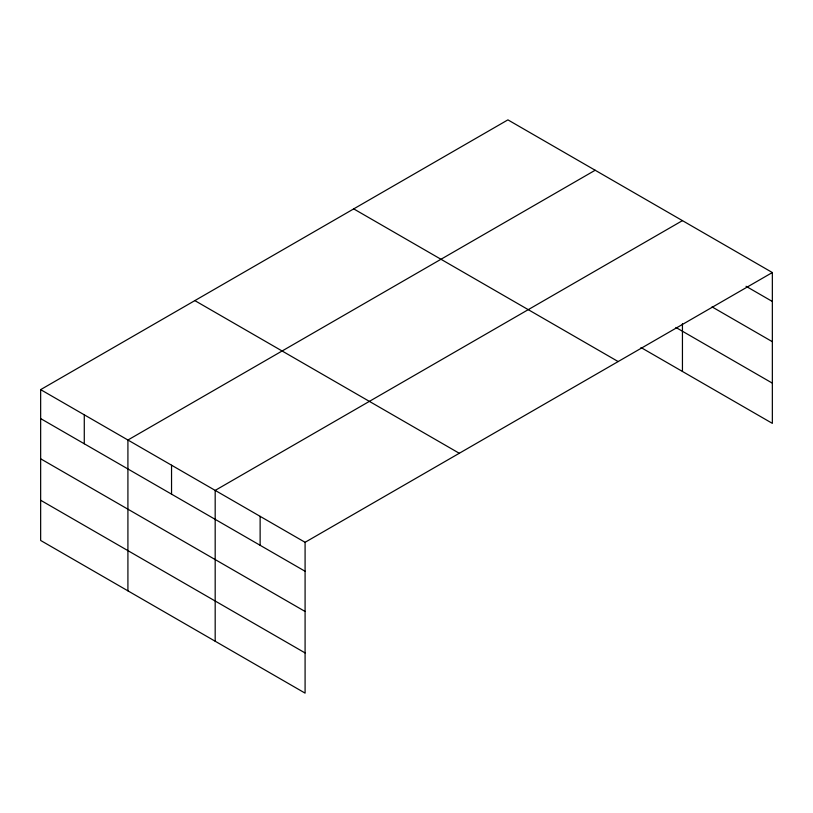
<?xml version="1.0" encoding="UTF-8"?>
<svg xmlns="http://www.w3.org/2000/svg" width="813" height="813" viewBox="0 0 813 813"><rect width="100%" height="100%" fill="white"/><g stroke="black" fill="none" stroke-linecap="round" stroke-linejoin="round"><path stroke-width="1.22" d="M40.65 389.63L305.088 542.301L305.088 693.133L40.65 540.462L40.65 389.63L507.912 119.867L772.35 272.538L772.35 423.37L640.99 347.527M595.177 170.242L127.915 440.016L127.915 590.848M682.442 220.628L215.181 490.402L215.181 641.233M305.088 542.301L772.35 272.538M746.039 286.288L772.35 301.481M712.046 306.887L772.35 341.704M675.898 327.456L772.35 383.147M353.716 208.89L618.154 361.561M194.846 300.607L459.284 453.278M40.65 418.583L305.088 571.254M40.65 458.806L305.088 611.478M40.65 500.249L305.088 652.92M682.442 323.706L682.442 371.46M260.13 516.346L260.13 545.299M171.543 465.209L171.543 494.152M84.278 414.823L84.278 443.776"/></g></svg>
